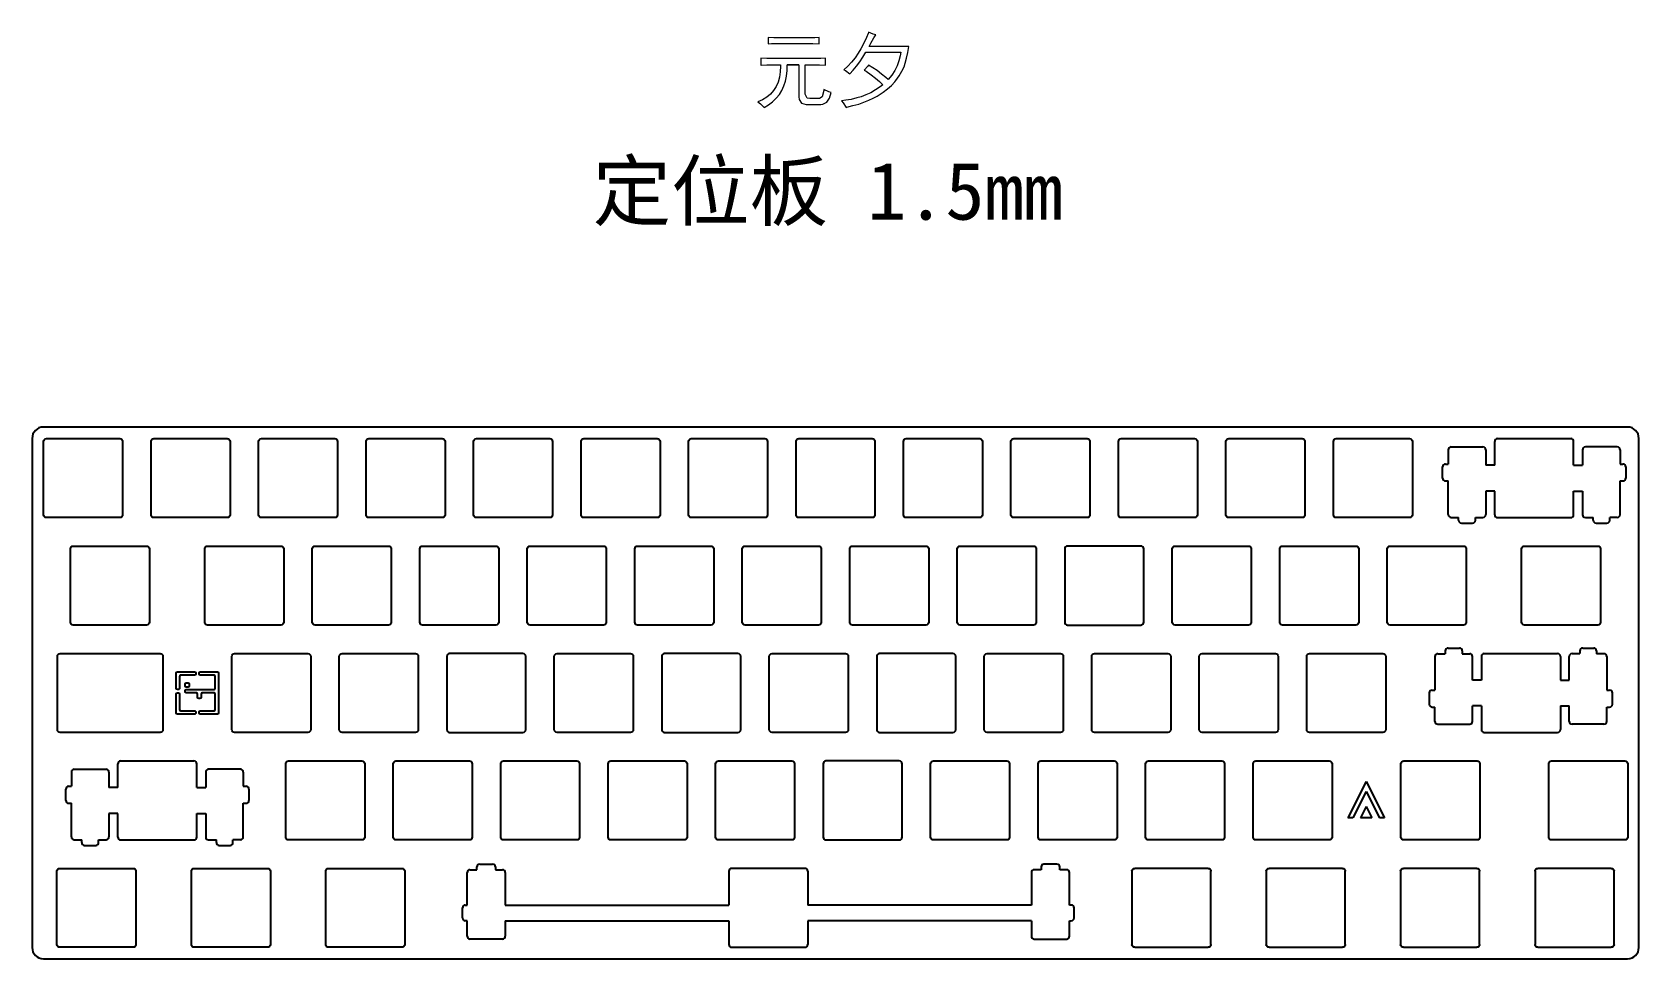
# Model space of a CAD drawing. Extents: x -142 to 142, y -447 to -283.
import ezdxf

# ---------------------------------------------------------------- set-up
doc = ezdxf.new("R2010")
doc.units = 0
doc.header["$MEASUREMENT"] = 0
doc.layers.get('0').update_dxf_attribs({"linetype": 'CONTINUOUS'})

msp = doc.modelspace()

# ---------------------------------------------------------------- linework, layer by layer
for p, q in [((140.38, -352.85), (-140.38, -352.85)), ((-142.38, -354.85), (-142.38, -445.15)), ((-140.35, -368.4), (-140.35, -355.4)), ((-139.85, -354.9), (-126.85, -354.9)), ((-126.35, -355.4), (-126.35, -368.4)), ((-121.3, -368.4), (-121.3, -355.4)), ((-120.8, -354.9), (-107.8, -354.9)), ((-107.3, -355.4), (-107.3, -368.4)), ((-102.25, -368.4), (-102.25, -355.4)), ((-101.75, -354.9), (-88.75, -354.9)), ((-88.25, -355.4), (-88.25, -368.4)), ((-83.2, -368.4), (-83.2, -355.4)), ((-82.7, -354.9), (-69.7, -354.9)), ((-69.2, -355.4), (-69.2, -368.4)), ((-64.15, -368.4), (-64.15, -355.4)), ((-63.65, -354.9), (-50.65, -354.9)), ((-50.15, -355.4), (-50.15, -368.4)), ((-45.1, -368.4), (-45.1, -355.4)), ((-44.6, -354.9), (-31.6, -354.9)), ((-31.1, -355.4), (-31.1, -368.4)), ((-26.05, -368.4), (-26.05, -355.4)), ((-25.55, -354.9), (-12.55, -354.9)), ((-12.05, -355.4), (-12.05, -368.4)), ((-7, -368.4), (-7, -355.4)), ((-6.5, -354.9), (6.5, -354.9)), ((7, -355.4), (7, -368.4)), ((12.05, -368.4), (12.05, -355.4)), ((12.55, -354.9), (25.55, -354.9)), ((26.05, -355.4), (26.05, -368.4)), ((31.1, -368.4), (31.1, -355.4)), ((31.6, -354.9), (44.6, -354.9)), ((45.1, -355.4), (45.1, -368.4)), ((50.15, -368.4), (50.15, -355.4)), ((50.65, -354.9), (63.65, -354.9)), ((64.15, -355.4), (64.15, -368.4)), ((69.2, -368.4), (69.2, -355.4)), ((69.7, -354.9), (82.7, -354.9)), ((83.2, -355.4), (83.2, -368.4)), ((88.25, -368.4), (88.25, -355.4)), ((88.75, -354.9), (101.75, -354.9)), ((102.25, -355.4), (102.25, -368.4)), ((116.82, -359.6), (116.82, -355.4)), ((117.32, -354.9), (130.32, -354.9)), ((130.82, -359.6), (130.82, -355.4)), ((142.38, -445.15), (142.38, -354.85)), ((108.6, -356.87), (108.6, -359.4)), ((109.1, -356.37), (114.75, -356.37)), ((115.25, -356.87), (115.25, -359.6)), ((132.4, -356.87), (132.4, -359.6)), ((138.55, -356.37), (132.9, -356.37)), ((139.05, -356.87), (139.05, -359.4)), ((107.6, -361.9), (107.6, -359.9)), ((108.1, -359.4), (108.6, -359.4)), ((116.82, -359.6), (115.25, -359.6)), ((130.82, -359.6), (132.4, -359.6)), ((139.05, -359.4), (139.55, -359.4)), ((140.05, -359.9), (140.05, -361.9)), ((108.1, -362.4), (108.6, -362.4)), ((108.6, -368.37), (108.6, -362.4)), ((116.82, -364.2), (115.25, -364.2)), ((115.25, -364.2), (115.25, -368.37)), ((116.82, -368.4), (116.82, -364.2)), ((130.82, -364.2), (132.4, -364.2)), ((130.82, -368.4), (130.82, -364.2)), ((132.4, -364.2), (132.4, -368.39)), ((139.05, -368.37), (139.05, -362.4)), ((139.05, -362.4), (139.55, -362.4)), ((-126.85, -368.9), (-139.85, -368.9)), ((-107.8, -368.9), (-120.8, -368.9)), ((-88.75, -368.9), (-101.75, -368.9)), ((-69.7, -368.9), (-82.7, -368.9)), ((-50.65, -368.9), (-63.65, -368.9)), ((-31.6, -368.9), (-44.6, -368.9)), ((-12.55, -368.9), (-25.55, -368.9)), ((6.5, -368.9), (-6.5, -368.9)), ((25.55, -368.9), (12.55, -368.9)), ((44.6, -368.9), (31.6, -368.9)), ((63.65, -368.9), (50.65, -368.9)), ((82.7, -368.9), (69.7, -368.9)), ((101.75, -368.9), (88.75, -368.9)), ((109.1, -368.87), (110.42, -368.87)), ((110.42, -369.37), (110.42, -368.87)), ((110.92, -369.87), (112.92, -369.87)), ((113.42, -368.87), (114.75, -368.87)), ((113.42, -369.37), (113.42, -368.87)), ((117.32, -368.9), (130.32, -368.9)), ((132.9, -368.89), (134.29, -368.89)), ((134.29, -369.37), (134.29, -368.89)), ((134.79, -369.87), (136.72, -369.87)), ((138.55, -368.87), (137.22, -368.87)), ((137.22, -369.37), (137.22, -368.87)), ((-135.59, -387.45), (-135.59, -374.45)), ((-135.09, -373.95), (-122.09, -373.95)), ((-121.59, -374.45), (-121.59, -387.45)), ((-111.78, -387.45), (-111.78, -374.45)), ((-111.28, -373.95), (-98.28, -373.95)), ((-97.78, -374.45), (-97.78, -387.45)), ((-92.72, -387.45), (-92.72, -374.45)), ((-92.22, -373.95), (-79.22, -373.95)), ((-78.72, -374.45), (-78.72, -387.45)), ((-73.68, -387.45), (-73.68, -374.45)), ((-73.18, -373.95), (-60.18, -373.95)), ((-59.68, -374.45), (-59.68, -387.45)), ((-54.63, -387.45), (-54.63, -374.45)), ((-54.13, -373.95), (-41.13, -373.95)), ((-40.63, -374.45), (-40.63, -387.45)), ((-35.58, -387.45), (-35.58, -374.45)), ((-35.08, -373.95), (-22.08, -373.95)), ((-21.58, -374.45), (-21.58, -387.45)), ((-16.53, -387.45), (-16.53, -374.45)), ((-16.03, -373.95), (-3.03, -373.95)), ((-2.53, -374.45), (-2.53, -387.45)), ((2.52, -387.45), (2.52, -374.45)), ((3.02, -373.95), (16.02, -373.95)), ((16.52, -374.45), (16.52, -387.45)), ((21.57, -387.45), (21.57, -374.45)), ((22.07, -373.95), (35.07, -373.95)), ((35.57, -374.45), (35.57, -387.45)), ((40.62, -374.45), (40.62, -387.45)), ((54.12, -373.95), (41.12, -373.95)), ((54.62, -387.45), (54.62, -374.45)), ((59.67, -387.45), (59.67, -374.45)), ((60.17, -373.95), (73.17, -373.95)), ((73.67, -374.45), (73.67, -387.45)), ((78.72, -387.45), (78.72, -374.45)), ((79.22, -373.95), (92.22, -373.95)), ((92.72, -374.45), (92.72, -387.45)), ((97.78, -387.45), (97.78, -374.45)), ((98.28, -373.95), (111.28, -373.95)), ((111.78, -374.45), (111.78, -387.45)), ((121.59, -387.45), (121.59, -374.45)), ((122.09, -373.95), (135.09, -373.95)), ((135.59, -374.45), (135.59, -387.45)), ((-122.09, -387.95), (-135.09, -387.95)), ((-98.28, -387.95), (-111.28, -387.95)), ((-79.22, -387.95), (-92.22, -387.95)), ((-60.18, -387.95), (-73.18, -387.95)), ((-41.13, -387.95), (-54.13, -387.95)), ((-22.08, -387.95), (-35.08, -387.95)), ((-3.03, -387.95), (-16.03, -387.95)), ((16.02, -387.95), (3.02, -387.95)), ((35.07, -387.95), (22.07, -387.95)), ((41.12, -387.95), (54.12, -387.95)), ((73.17, -387.95), (60.17, -387.95)), ((92.22, -387.95), (79.22, -387.95)), ((111.28, -387.95), (98.28, -387.95)), ((135.09, -387.95), (122.09, -387.95)), ((108.07, -392.53), (108.07, -393.03)), ((108.57, -392.03), (110.57, -392.03)), ((111.07, -392.53), (111.07, -393.03)), ((131.93, -392.53), (131.93, -393.01)), ((132.43, -392.03), (134.37, -392.03)), ((134.87, -392.53), (134.87, -393.03)), ((-137.89, -406.5), (-137.89, -393.5)), ((-137.39, -393), (-119.69, -393)), ((-119.19, -393.5), (-119.19, -406.5)), ((-106.99, -406.5), (-106.99, -393.5)), ((-106.49, -393), (-93.49, -393)), ((-92.99, -393.5), (-92.99, -406.5)), ((-87.94, -406.5), (-87.94, -393.5)), ((-87.44, -393), (-74.44, -393)), ((-73.94, -393.5), (-73.94, -406.5)), ((-68.89, -393.5), (-68.89, -406.5)), ((-55.39, -393), (-68.39, -393)), ((-54.89, -406.5), (-54.89, -393.5)), ((-49.84, -406.5), (-49.84, -393.5)), ((-49.34, -393), (-36.34, -393)), ((-35.84, -393.5), (-35.84, -406.5)), ((-30.79, -393.5), (-30.79, -406.5)), ((-17.29, -393), (-30.29, -393)), ((-16.79, -406.5), (-16.79, -393.5)), ((-11.74, -406.5), (-11.74, -393.5)), ((-11.24, -393), (1.76, -393)), ((2.26, -393.5), (2.26, -406.5)), ((7.31, -393.5), (7.31, -406.5)), ((20.81, -393), (7.81, -393)), ((21.31, -406.5), (21.31, -393.5)), ((26.36, -406.5), (26.36, -393.5)), ((26.86, -393), (39.86, -393)), ((40.36, -393.5), (40.36, -406.5)), ((45.41, -406.5), (45.41, -393.5)), ((45.91, -393), (58.91, -393)), ((59.41, -393.5), (59.41, -406.5)), ((64.46, -406.5), (64.46, -393.5)), ((64.96, -393), (77.96, -393)), ((78.46, -393.5), (78.46, -406.5)), ((83.51, -406.5), (83.51, -393.5)), ((84.01, -393), (97.01, -393)), ((97.51, -393.5), (97.51, -406.5)), ((106.24, -393.53), (106.24, -399.5)), ((106.74, -393.03), (108.07, -393.03)), ((111.07, -393.03), (112.39, -393.03)), ((112.89, -397.7), (112.89, -393.53)), ((114.47, -393.5), (114.47, -397.7)), ((114.97, -393), (127.97, -393)), ((128.47, -393.5), (128.47, -397.7)), ((130.04, -397.7), (130.04, -393.51)), ((130.54, -393.01), (131.93, -393.01)), ((136.19, -393.03), (134.87, -393.03)), ((136.69, -393.53), (136.69, -399.5)), ((-116.84, -399.2), (-116.84, -396.45)), ((-116.64, -396.25), (-113.59, -396.25)), ((-116.24, -397.05), (-116.24, -399.2)), ((-113.59, -396.85), (-116.04, -396.85)), ((-115.26, -398.74), (-115.26, -398.4)), ((-115.06, -398.2), (-114.75, -398.2)), ((-114.55, -398.4), (-114.55, -398.74)), ((-113.39, -396.45), (-113.39, -396.65)), ((-112.79, -396.65), (-112.79, -396.45)), ((-112.59, -396.25), (-109.54, -396.25)), ((-110.14, -396.85), (-112.59, -396.85)), ((-109.94, -399.2), (-109.94, -397.05)), ((-109.34, -396.45), (-109.34, -403.55)), ((114.47, -397.7), (112.89, -397.7)), ((128.47, -397.7), (130.04, -397.7)), ((-116.84, -403.55), (-116.84, -400.2)), ((-116.44, -399.4), (-116.64, -399.4)), ((-116.64, -400), (-116.44, -400)), ((-116.24, -400.2), (-116.24, -402.95)), ((-115.26, -399.8), (-115.26, -399.6)), ((-114.75, -398.94), (-115.06, -398.94)), ((-115.06, -399.4), (-110.14, -399.4)), ((-113.24, -400), (-115.06, -400)), ((-113.04, -400.79), (-113.04, -400.2)), ((-112.64, -400.99), (-112.84, -400.99)), ((-112.44, -400.2), (-112.44, -400.79)), ((-110.14, -400), (-112.24, -400)), ((-109.94, -402.95), (-109.94, -400.2)), ((105.24, -400), (105.24, -402)), ((105.74, -399.5), (106.24, -399.5)), ((136.69, -399.5), (137.19, -399.5)), ((137.69, -402), (137.69, -400)), ((-113.59, -403.75), (-116.64, -403.75)), ((-116.04, -403.15), (-113.59, -403.15)), ((-113.39, -403.35), (-113.39, -403.55)), ((-112.79, -403.55), (-112.79, -403.35)), ((-112.59, -403.15), (-110.14, -403.15)), ((-109.54, -403.75), (-112.59, -403.75)), ((105.74, -402.5), (106.24, -402.5)), ((106.24, -405.03), (106.24, -402.5)), ((114.47, -402.3), (112.89, -402.3)), ((112.89, -405.03), (112.89, -402.3)), ((114.47, -402.3), (114.47, -406.5)), ((128.47, -402.3), (130.04, -402.3)), ((128.47, -402.3), (128.47, -406.5)), ((130.04, -405.03), (130.04, -402.3)), ((136.69, -405.03), (136.69, -402.5)), ((136.69, -402.5), (137.19, -402.5)), ((-119.69, -407), (-137.39, -407)), ((-93.49, -407), (-106.49, -407)), ((-74.44, -407), (-87.44, -407)), ((-68.39, -407), (-55.39, -407)), ((-36.34, -407), (-49.34, -407)), ((-30.29, -407), (-17.29, -407)), ((1.76, -407), (-11.24, -407)), ((7.81, -407), (20.81, -407)), ((39.86, -407), (26.86, -407)), ((58.91, -407), (45.91, -407)), ((77.96, -407), (64.96, -407)), ((97.01, -407), (84.01, -407)), ((106.74, -405.53), (112.39, -405.53)), ((114.97, -407), (127.97, -407)), ((136.19, -405.53), (130.54, -405.53)), ((-127.19, -416.75), (-127.19, -412.55)), ((-126.69, -412.05), (-113.69, -412.05)), ((-113.19, -416.75), (-113.19, -412.55)), ((-97.44, -425.55), (-97.44, -412.55)), ((-96.94, -412.05), (-83.94, -412.05)), ((-83.44, -412.55), (-83.44, -425.55)), ((-78.39, -425.55), (-78.39, -412.55)), ((-77.89, -412.05), (-64.89, -412.05)), ((-64.39, -412.55), (-64.39, -425.55)), ((-59.34, -425.55), (-59.34, -412.55)), ((-58.84, -412.05), (-45.84, -412.05)), ((-45.34, -412.55), (-45.34, -425.55)), ((-40.29, -425.55), (-40.29, -412.55)), ((-39.79, -412.05), (-26.79, -412.05)), ((-26.29, -412.55), (-26.29, -425.55)), ((-21.24, -425.55), (-21.24, -412.55)), ((-20.74, -412.05), (-7.74, -412.05)), ((-7.24, -412.55), (-7.24, -425.55)), ((-2.19, -412.55), (-2.19, -425.55)), ((11.31, -412.05), (-1.69, -412.05)), ((11.81, -425.55), (11.81, -412.55)), ((16.86, -425.55), (16.86, -412.55)), ((17.36, -412.05), (30.36, -412.05)), ((30.86, -412.55), (30.86, -425.55)), ((35.91, -425.55), (35.91, -412.55)), ((36.41, -412.05), (49.41, -412.05)), ((49.91, -412.55), (49.91, -425.55)), ((54.96, -425.55), (54.96, -412.55)), ((55.46, -412.05), (68.46, -412.05)), ((68.96, -412.55), (68.96, -425.55)), ((74.01, -425.55), (74.01, -412.55)), ((74.51, -412.05), (87.51, -412.05)), ((88.01, -412.55), (88.01, -425.55)), ((100.21, -425.55), (100.21, -412.55)), ((100.71, -412.05), (113.71, -412.05)), ((114.21, -412.55), (114.21, -425.55)), ((126.4, -425.55), (126.4, -412.55)), ((126.9, -412.05), (139.9, -412.05)), ((140.4, -412.55), (140.4, -425.55)), ((-135.41, -414.02), (-135.41, -416.55)), ((-134.91, -413.52), (-129.26, -413.52)), ((-128.76, -414.02), (-128.76, -416.75)), ((-111.61, -414.02), (-111.61, -416.75)), ((-105.46, -413.52), (-111.11, -413.52)), ((-104.96, -414.02), (-104.96, -416.55)), ((94.04, -415.71), (90.79, -422.13)), ((94.04, -415.71), (97.29, -422.13)), ((-136.41, -419.05), (-136.41, -417.05)), ((-135.91, -416.55), (-135.41, -416.55)), ((-127.19, -416.75), (-128.76, -416.75)), ((-113.19, -416.75), (-111.61, -416.75)), ((-104.96, -416.55), (-104.46, -416.55)), ((-103.96, -417.05), (-103.96, -419.05)), ((94.04, -417.48), (91.68, -422.13)), ((94.04, -417.48), (96.39, -422.13)), ((-135.91, -419.55), (-135.41, -419.55)), ((-135.41, -425.52), (-135.41, -419.55)), ((-127.19, -421.35), (-128.76, -421.35)), ((-128.76, -421.35), (-128.76, -425.52)), ((-127.19, -425.55), (-127.19, -421.35)), ((-113.19, -421.35), (-111.61, -421.35)), ((-113.19, -425.55), (-113.19, -421.35)), ((-111.61, -421.35), (-111.61, -425.54)), ((-104.96, -425.52), (-104.96, -419.55)), ((-104.96, -419.55), (-104.46, -419.55)), ((94.04, -420.14), (93.03, -422.13)), ((94.04, -420.14), (95.05, -422.13)), ((91.68, -422.13), (90.79, -422.13)), ((95.05, -422.13), (93.03, -422.13)), ((97.29, -422.13), (96.39, -422.13)), ((-134.91, -426.02), (-133.59, -426.02)), ((-133.59, -426.52), (-133.59, -426.02)), ((-133.09, -427.02), (-131.09, -427.02)), ((-130.59, -426.02), (-129.26, -426.02)), ((-130.59, -426.52), (-130.59, -426.02)), ((-126.69, -426.05), (-113.69, -426.05)), ((-111.11, -426.04), (-109.73, -426.04)), ((-109.73, -426.52), (-109.73, -426.04)), ((-109.23, -427.02), (-107.29, -427.02)), ((-105.46, -426.02), (-106.79, -426.02)), ((-106.79, -426.52), (-106.79, -426.02)), ((-83.94, -426.05), (-96.94, -426.05)), ((-64.89, -426.05), (-77.89, -426.05)), ((-45.84, -426.05), (-58.84, -426.05)), ((-26.79, -426.05), (-39.79, -426.05)), ((-7.74, -426.05), (-20.74, -426.05)), ((-1.69, -426.05), (11.31, -426.05)), ((30.36, -426.05), (17.36, -426.05)), ((49.41, -426.05), (36.41, -426.05)), ((68.46, -426.05), (55.46, -426.05)), ((87.51, -426.05), (74.51, -426.05)), ((113.71, -426.05), (100.71, -426.05)), ((139.9, -426.05), (126.9, -426.05)), ((-137.97, -444.6), (-137.97, -431.6)), ((-137.47, -431.1), (-124.47, -431.1)), ((-123.97, -431.6), (-123.97, -444.6)), ((-114.16, -444.6), (-114.16, -431.6)), ((-113.66, -431.1), (-100.66, -431.1)), ((-100.16, -431.6), (-100.16, -444.6)), ((-90.34, -444.6), (-90.34, -431.6)), ((-89.84, -431.1), (-76.84, -431.1)), ((-76.34, -431.6), (-76.34, -444.6)), ((52.53, -431.6), (52.53, -444.6)), ((66.03, -431.1), (53.03, -431.1)), ((66.53, -444.6), (66.53, -431.6)), ((76.34, -431.6), (76.34, -444.6)), ((89.84, -431.1), (76.84, -431.1)), ((90.34, -444.6), (90.34, -431.6)), ((100.16, -431.6), (100.16, -444.6)), ((113.66, -431.1), (100.66, -431.1)), ((114.16, -444.6), (114.16, -431.6)), ((123.97, -431.6), (123.97, -444.6)), ((137.47, -431.1), (124.47, -431.1)), ((137.97, -444.6), (137.97, -431.6)), ((-58.53, -437.6), (-18.91, -437.6)), ((34.72, -437.6), (-4.91, -437.6)), ((-58.53, -440.4), (-18.91, -440.4)), ((34.72, -440.4), (-4.91, -440.4)), ((-124.47, -445.1), (-137.47, -445.1)), ((-100.66, -445.1), (-113.66, -445.1)), ((-76.84, -445.1), (-89.84, -445.1)), ((53.03, -445.1), (66.03, -445.1)), ((76.84, -445.1), (89.84, -445.1)), ((100.66, -445.1), (113.66, -445.1)), ((124.47, -445.1), (137.47, -445.1)), ((-140.38, -447.15), (140.38, -447.15))]:
    msp.add_line(p, q)
at = {"color": 0}
for p, q in [((-65.28, -437.6), (-65.28, -431.83)), ((-64.78, -431.33), (-63.56, -431.33)), ((-63.56, -431.33), (-63.56, -430.85)), ((-63.06, -430.35), (-60.76, -430.35)), ((-60.26, -430.85), (-60.26, -431.33)), ((-60.26, -431.33), (-59.03, -431.33)), ((-58.53, -431.83), (-58.53, -437.6)), ((-18.91, -431.6), (-18.91, -437.6)), ((-5.41, -431.1), (-18.41, -431.1)), ((-4.91, -431.6), (-4.91, -437.6)), ((34.72, -431.83), (34.72, -437.6)), ((36.44, -431.33), (35.22, -431.33)), ((36.44, -430.85), (36.44, -431.33)), ((39.24, -430.35), (36.94, -430.35)), ((39.74, -431.33), (39.74, -430.85)), ((40.97, -431.33), (39.74, -431.33)), ((41.47, -437.6), (41.47, -431.83)), ((-66.11, -439.9), (-66.11, -438.1)), ((-65.61, -437.6), (-65.28, -437.6)), ((41.79, -437.6), (41.47, -437.6)), ((42.29, -439.9), (42.29, -438.1)), ((-65.28, -440.4), (-65.61, -440.4)), ((-65.28, -443.13), (-65.28, -440.4)), ((-58.53, -440.4), (-58.53, -443.13)), ((-18.91, -440.4), (-18.91, -444.6)), ((-4.91, -440.4), (-4.91, -444.6)), ((34.72, -440.4), (34.72, -443.13)), ((41.47, -443.13), (41.47, -440.4)), ((41.47, -440.4), (41.79, -440.4)), ((-59.03, -443.63), (-64.78, -443.63)), ((35.22, -443.63), (40.97, -443.63)), ((-18.41, -445.1), (-5.41, -445.1))]:
    msp.add_line(p, q, dxfattribs=at)
at = {"color": 7, "lineweight": 0}
for points in [[(-10.46, -283.85), (-10.94, -283.83), (-11.94, -283.78)], [(-11.94, -283.78), (-11.94, -284.87), (-11.33, -284.83), (-10.41, -284.82), (-4.52, -284.82)], [(-2.9, -283.78), (-3.68, -283.81), (-4.52, -283.85), (-10.46, -283.85)], [(-4.52, -284.82), (-3.99, -284.82), (-2.9, -284.87), (-2.9, -283.78)], [(5.85, -282.81), (5.78, -283.04), (5.5, -283.76), (5.07, -284.67), (4.48, -285.79)], [(10.67, -291.39), (11.26, -290.58), (11.74, -289.76), (12.14, -288.94), (12.37, -288.29), (12.61, -287.4), (12.83, -286.43), (12.99, -285.38), (5.96, -285.38), (6.26, -284.77), (6.78, -283.83), (7.16, -283.32), (6.67, -283.2), (5.85, -282.81)], [(-11.27, -287.5), (-11.27, -287.5), (-12.19, -287.49), (-13.21, -287.45)], [(-13.21, -287.45), (-13.21, -288.66), (-13.2, -288.66), (-12.17, -288.61), (-11.27, -288.59), (-9.77, -288.59)], [(-1.76, -287.45), (-2.6, -287.49), (-3.48, -287.5), (-11.27, -287.5)], [(-3.48, -288.59), (-2.82, -288.61), (-1.76, -288.66), (-1.76, -287.45)], [(4.48, -285.79), (4, -286.56), (3.46, -287.36), (2.86, -288.11), (2.2, -288.82), (1.5, -289.51), (1.76, -289.63), (2.53, -290.19), (3.13, -289.55), (3.72, -288.82), (4.3, -288.06), (4.86, -287.24), (5.38, -286.37), (11.58, -286.37)], [(11.58, -286.37), (11.48, -287.01), (11.25, -287.9), (10.93, -288.77), (10.51, -289.61), (9.96, -290.44), (9.34, -291.23)], [(-9.77, -288.59), (-9.77, -288.84), (-9.8, -289.88), (-9.93, -290.81), (-10.16, -291.69), (-10.51, -292.48), (-10.96, -293.19), (-11.5, -293.8), (-12.16, -294.34), (-12.92, -294.8), (-13.79, -295.18), (-13.29, -295.52), (-12.64, -296.15), (-11.88, -295.69), (-11.14, -295.15), (-10.49, -294.54), (-9.95, -293.88), (-9.49, -293.14), (-9.13, -292.35), (-8.85, -291.51), (-8.67, -290.6), (-8.57, -289.63), (-8.57, -288.59), (-6.51, -288.59)], [(-8.57, -288.59), (-6.51, -288.59), (-6.51, -294.26), (-6.46, -294.77)], [(-8.57, -288.59), (-6.51, -288.59), (-6.51, -294.26), (-6.46, -294.77)], [(-6.51, -288.59), (-8.57, -288.59), (-8.57, -288.59)], [(-8.57, -288.59), (-6.51, -288.59)], [(-4.52, -294.6), (-5.01, -294.5), (-5.37, -293.8), (-5.37, -288.59)], [(-4.52, -294.6), (-5.01, -294.5), (-5.37, -293.8), (-5.37, -288.59)], [(-5.37, -288.59), (-3.48, -288.59)], [(5.85, -288.66), (5.73, -288.82), (5.1, -289.56), (5.42, -289.76), (6.31, -290.37), (7.1, -290.96), (7.79, -291.56), (8.37, -292.15), (7.9, -292.51), (7.08, -293.07), (6.26, -293.55), (5.4, -293.94), (4.53, -294.26), (3.77, -294.49), (2.76, -294.73), (1.86, -294.9), (1.04, -295), (1.38, -295.36), (1.89, -296.15), (1.99, -296.13), (3.09, -295.85), (4.12, -295.56), (5.05, -295.23), (5.91, -294.9), (6.7, -294.54), (7.39, -294.14), (7.56, -294.06), (8.45, -293.48), (9.22, -292.89), (9.91, -292.28), (10.49, -291.62), (10.67, -291.39)], [(9.34, -291.23), (8.94, -290.88), (8.13, -290.24), (7.36, -289.64), (6.6, -289.12), (5.85, -288.66)], [(-6.46, -294.77), (-6.05, -295.41), (-5.19, -295.64), (-2.57, -295.64), (-2.26, -295.59), (-1.55, -295.23), (-1.07, -294.54), (-0.79, -293.52), (-1.17, -293.42), (-2.04, -293)], [(-2.04, -293), (-2.08, -293.19), (-2.39, -294.26), (-2.85, -294.6), (-4.52, -294.6)]]:
    msp.add_lwpolyline(points, dxfattribs=at)
for centre, radius, start, end in [((-140.38, -354.85), 2, 90, 180), ((140.38, -354.85), 2, 0, 90), ((117.32, -355.4), 0.5, 90, 180), ((130.32, -355.4), 0.5, 360, 90), ((109.1, -356.87), 0.5, 90, 180), ((114.75, -356.87), 0.5, 0, 90), ((132.9, -356.87), 0.5, 90, 180), ((138.55, -356.87), 0.5, 0, 90), ((108.1, -359.9), 0.5, 90, 180), ((139.55, -359.9), 0.5, 0, 90), ((108.1, -361.9), 0.5, 180, 270), ((139.55, -361.9), 0.5, 270, 0), ((109.1, -368.37), 0.5, 180, 270), ((110.92, -369.37), 0.5, 180, 270), ((112.92, -369.37), 0.5, 270, 0), ((114.75, -368.37), 0.5, 270, 0), ((117.32, -368.4), 0.5, 180, 270), ((130.32, -368.4), 0.5, 270, 0), ((132.9, -368.39), 0.5, 180, 270), ((134.79, -369.37), 0.5, 180, 270), ((136.72, -369.37), 0.5, 270, 0), ((138.55, -368.37), 0.5, 270, 0), ((41.12, -374.45), 0.5, 90, 180), ((54.12, -374.45), 0.5, 0, 90), ((41.12, -387.45), 0.5, 180, 270), ((54.12, -387.45), 0.5, 270, 0), ((108.57, -392.53), 0.5, 90, 180), ((110.57, -392.53), 0.5, 0, 90), ((132.43, -392.53), 0.5, 90, 180), ((134.37, -392.53), 0.5, 0, 90), ((-68.39, -393.5), 0.5, 90, 180), ((-55.39, -393.5), 0.5, 0, 90), ((-30.29, -393.5), 0.5, 90, 180), ((-17.29, -393.5), 0.5, 0, 90), ((7.81, -393.5), 0.5, 90, 180), ((20.81, -393.5), 0.5, 0, 90), ((106.74, -393.53), 0.5, 90, 180), ((112.39, -393.53), 0.5, 0, 90), ((114.97, -393.5), 0.5, 90, 180), ((127.97, -393.5), 0.5, 0, 90), ((130.54, -393.51), 0.5, 90, 180), ((136.19, -393.53), 0.5, 0, 90), ((-116.04, -397.05), 0.2, 90, 180.0088), ((-110.14, -397.05), 0.2, 0, 90), ((-113.24, -400.2), 0.2, 0, 90), ((-112.24, -400.2), 0.2, 90, 180), ((-110.14, -399.2), 0.2, 270, 0), ((-110.14, -400.2), 0.2, 0, 89.9978), ((105.74, -400), 0.5, 90, 180), ((137.19, -400), 0.5, 360, 90), ((-116.04, -402.95), 0.2, 180, 270), ((-110.14, -402.95), 0.2, 270, 0), ((105.74, -402), 0.5, 180, 270), ((137.19, -402), 0.5, 270, 360), ((-68.39, -406.5), 0.5, 180, 270), ((-55.39, -406.5), 0.5, 270, 0), ((-30.29, -406.5), 0.5, 180, 270.0002), ((-17.29, -406.5), 0.5, 270, 0), ((7.81, -406.5), 0.5, 180, 270), ((20.81, -406.5), 0.5, 270, 0), ((106.74, -405.03), 0.5, 180, 270), ((112.39, -405.03), 0.5, 270, 0), ((114.97, -406.5), 0.5, 180, 270), ((127.97, -406.5), 0.5, 270, 0), ((130.54, -405.03), 0.5, 180, 270), ((136.19, -405.03), 0.5, 270, 360), ((-126.69, -412.55), 0.5, 90, 180), ((-113.69, -412.55), 0.5, 360, 90), ((-1.69, -412.55), 0.5, 90, 180), ((11.31, -412.55), 0.5, 0, 90), ((-134.91, -414.02), 0.5, 90, 180), ((-129.26, -414.02), 0.5, 0, 90), ((-111.11, -414.02), 0.5, 90, 180), ((-105.46, -414.02), 0.5, 0, 90), ((-135.91, -417.05), 0.5, 90, 180), ((-104.46, -417.05), 0.5, 0, 90), ((-135.91, -419.05), 0.5, 180, 270), ((-104.46, -419.05), 0.5, 270, 0), ((-134.91, -425.52), 0.5, 180, 270), ((-133.09, -426.52), 0.5, 180, 270), ((-131.09, -426.52), 0.5, 270, 0), ((-129.26, -425.52), 0.5, 270, 0), ((-126.69, -425.55), 0.5, 180, 270), ((-113.69, -425.55), 0.5, 270, 0), ((-111.11, -425.54), 0.5, 180, 270), ((-109.23, -426.52), 0.5, 180, 270), ((-107.29, -426.52), 0.5, 270, 0), ((-105.46, -425.52), 0.5, 270, 0), ((-1.69, -425.55), 0.5, 180, 270), ((11.31, -425.55), 0.5, 270, 0), ((-140.38, -445.15), 2, 180, 270), ((140.38, -445.15), 2, 270, 0)]:
    msp.add_arc(centre, radius, start, end)
at = {"extrusion": (0, 0, -1)}
for centre, radius, start, end in [((139.85, -355.4), 0.5, 0, 90), ((126.85, -355.4), 0.5, 90, 180), ((120.8, -355.4), 0.5, 0, 90), ((107.8, -355.4), 0.5, 90, 180), ((101.75, -355.4), 0.5, 0, 90), ((88.75, -355.4), 0.5, 90, 180), ((82.7, -355.4), 0.5, 0, 90), ((69.7, -355.4), 0.5, 90, 180), ((63.65, -355.4), 0.5, 0, 89.9996), ((50.65, -355.4), 0.5, 90, 180), ((44.6, -355.4), 0.5, 0, 90), ((31.6, -355.4), 0.5, 90, 180), ((25.55, -355.4), 0.5, 0, 90), ((12.55, -355.4), 0.5, 90, 180), ((6.5, -355.4), 0.5, 0, 90), ((-6.5, -355.4), 0.5, 90, 180), ((-12.55, -355.4), 0.5, 0, 90), ((-25.55, -355.4), 0.5, 90, 180), ((-31.6, -355.4), 0.5, 0, 90), ((-44.6, -355.4), 0.5, 90, 180), ((-50.65, -355.4), 0.5, 0, 90), ((-63.65, -355.4), 0.5, 90, 180), ((-69.7, -355.4), 0.5, 0, 90), ((-82.7, -355.4), 0.5, 90, 180), ((-88.75, -355.4), 0.5, 0, 90), ((-101.75, -355.4), 0.5, 90, 180), ((139.85, -368.4), 0.5, 270, 0), ((126.85, -368.4), 0.5, 180, 270), ((120.8, -368.4), 0.5, 270, 0), ((107.8, -368.4), 0.5, 180, 270), ((101.75, -368.4), 0.5, 270, 0), ((88.75, -368.4), 0.5, 180, 270), ((82.7, -368.4), 0.5, 270, 0), ((69.7, -368.4), 0.5, 180, 270), ((63.65, -368.4), 0.5, 270, 0), ((50.65, -368.4), 0.5, 180, 270), ((44.6, -368.4), 0.5, 270, 0), ((31.6, -368.4), 0.5, 180, 270), ((25.55, -368.4), 0.5, 270, 0), ((12.55, -368.4), 0.5, 180, 270), ((6.5, -368.4), 0.5, 270, 0), ((-6.5, -368.4), 0.5, 180, 270), ((-12.55, -368.4), 0.5, 270, 0), ((-25.55, -368.4), 0.5, 180, 270), ((-31.6, -368.4), 0.5, 270, 0), ((-44.6, -368.4), 0.5, 180, 270), ((-50.65, -368.4), 0.5, 270, 0), ((-63.65, -368.4), 0.5, 180, 269.9996), ((-69.7, -368.4), 0.5, 270, 0), ((-82.7, -368.4), 0.5, 180, 270), ((-88.75, -368.4), 0.5, 270, 0), ((-101.75, -368.4), 0.5, 180, 270), ((135.09, -374.45), 0.5, 0, 90), ((122.09, -374.45), 0.5, 90, 180), ((111.28, -374.45), 0.5, 0, 90), ((98.28, -374.45), 0.5, 90, 180), ((92.22, -374.45), 0.5, 0, 90), ((79.22, -374.45), 0.5, 90, 180), ((73.17, -374.45), 0.5, 0, 90), ((60.17, -374.45), 0.5, 90, 180), ((54.12, -374.45), 0.5, 0, 90), ((41.12, -374.45), 0.5, 90, 180), ((35.07, -374.45), 0.5, 0, 90), ((22.07, -374.45), 0.5, 90, 180), ((16.02, -374.45), 0.5, 0, 90), ((3.02, -374.45), 0.5, 90, 180), ((-3.03, -374.45), 0.5, 0, 90), ((-16.03, -374.45), 0.5, 90, 180), ((-22.08, -374.45), 0.5, 0, 90), ((-35.08, -374.45), 0.5, 90, 180), ((-60.18, -374.45), 0.5, 0, 90), ((-73.18, -374.45), 0.5, 90, 180), ((-79.22, -374.45), 0.5, 0, 90), ((-92.22, -374.45), 0.5, 90, 180), ((-98.28, -374.45), 0.5, 0, 90), ((-111.28, -374.45), 0.5, 90, 180), ((-122.09, -374.45), 0.5, 0, 90), ((-135.09, -374.45), 0.5, 90, 180), ((135.09, -387.45), 0.5, 270, 0), ((122.09, -387.45), 0.5, 180, 270), ((111.28, -387.45), 0.5, 270, 0), ((98.28, -387.45), 0.5, 180, 270), ((92.22, -387.45), 0.5, 270, 0), ((79.22, -387.45), 0.5, 180, 270), ((73.17, -387.45), 0.5, 270, 0), ((60.17, -387.45), 0.5, 180, 270), ((54.12, -387.45), 0.5, 270, 0), ((41.12, -387.45), 0.5, 180, 270), ((35.07, -387.45), 0.5, 270, 0), ((22.07, -387.45), 0.5, 180, 270), ((16.02, -387.45), 0.5, 270, 0), ((3.02, -387.45), 0.5, 180, 270), ((-3.03, -387.45), 0.5, 270, 0), ((-16.03, -387.45), 0.5, 180, 270), ((-22.08, -387.45), 0.5, 270, 0), ((-35.08, -387.45), 0.5, 180, 270), ((-60.18, -387.45), 0.5, 270, 0), ((-73.18, -387.45), 0.5, 180, 270), ((-79.22, -387.45), 0.5, 270, 0), ((-92.22, -387.45), 0.5, 180, 270), ((-98.28, -387.45), 0.5, 270, 0), ((-111.28, -387.45), 0.5, 180, 270), ((-122.09, -387.45), 0.5, 270, 0), ((-135.09, -387.45), 0.5, 180, 270), ((137.39, -393.5), 0.5, 0, 90.0009), ((119.69, -393.5), 0.5, 90, 180), ((106.49, -393.5), 0.5, 0, 90), ((93.49, -393.5), 0.5, 90, 180), ((87.44, -393.5), 0.5, 0, 90), ((74.44, -393.5), 0.5, 90, 180), ((49.34, -393.5), 0.5, 0, 90), ((36.34, -393.5), 0.5, 90, 180), ((11.24, -393.5), 0.5, 0, 90), ((-1.76, -393.5), 0.5, 90, 180), ((-26.86, -393.5), 0.5, 0, 90), ((-39.86, -393.5), 0.5, 90, 180), ((-45.91, -393.5), 0.5, 0, 90), ((-58.91, -393.5), 0.5, 90, 180), ((-64.96, -393.5), 0.5, 0, 90), ((-77.96, -393.5), 0.5, 90, 180), ((-84.01, -393.5), 0.5, 0, 90), ((-97.01, -393.5), 0.5, 90, 180), ((116.64, -396.45), 0.2, 0, 90), ((115.06, -398.4), 0.2, 0, 90), ((114.75, -398.4), 0.2, 90, 180), ((113.59, -396.45), 0.2, 90, 180), ((113.59, -396.65), 0.2, 180, 270), ((112.59, -396.45), 0.2, 0, 90), ((112.59, -396.65), 0.2, 270, 0), ((109.54, -396.45), 0.2, 90, 180), ((116.64, -399.2), 0.2, 270.0044, 359.9913), ((116.64, -400.2), 0.2, 0, 90), ((116.44, -399.2), 0.2, 180, 270.0044), ((116.44, -400.2), 0.2, 90, 180), ((115.06, -398.74), 0.2, 270, 0), ((115.06, -399.6), 0.2, 0, 90), ((115.06, -399.8), 0.2, 270, 0), ((114.75, -398.74), 0.2, 180, 270), ((112.84, -400.79), 0.2, 270, 359.9913), ((112.64, -400.79), 0.2, 180, 269.9978), ((116.64, -403.55), 0.2, 270, 0), ((113.59, -403.35), 0.2, 89.9978, 180), ((113.59, -403.55), 0.2, 180, 270.0022), ((112.59, -403.35), 0.2, 0, 90), ((112.59, -403.55), 0.2, 270, 0), ((109.54, -403.55), 0.2, 180, 270), ((137.39, -406.5), 0.5, 270, 0), ((119.69, -406.5), 0.5, 180, 270), ((106.49, -406.5), 0.5, 270, 0), ((93.49, -406.5), 0.5, 180, 270), ((87.44, -406.5), 0.5, 270, 0), ((74.44, -406.5), 0.5, 180, 270), ((49.34, -406.5), 0.5, 270, 0), ((36.34, -406.5), 0.5, 180, 270), ((11.24, -406.5), 0.5, 270, 0), ((-1.76, -406.5), 0.5, 180, 270), ((-26.86, -406.5), 0.5, 270, 0), ((-39.86, -406.5), 0.5, 180, 270), ((-45.91, -406.5), 0.5, 270, 0), ((-58.91, -406.5), 0.5, 180, 270), ((-64.96, -406.5), 0.5, 270, 0), ((-77.96, -406.5), 0.5, 180, 270), ((-84.01, -406.5), 0.5, 270, 0), ((-97.01, -406.5), 0.5, 180, 270), ((96.94, -412.55), 0.5, 0, 90), ((83.94, -412.55), 0.5, 90, 180), ((77.89, -412.55), 0.5, 0, 90), ((64.89, -412.55), 0.5, 90, 180), ((58.84, -412.55), 0.5, 0, 90), ((45.84, -412.55), 0.5, 90, 180), ((39.79, -412.55), 0.5, 0, 90), ((26.79, -412.55), 0.5, 90, 180), ((20.74, -412.55), 0.5, 0, 90), ((7.74, -412.55), 0.5, 90, 180), ((-17.36, -412.55), 0.5, 0, 90), ((-30.36, -412.55), 0.5, 90, 180), ((-36.41, -412.55), 0.5, 0, 90), ((-49.41, -412.55), 0.5, 90, 180), ((-55.46, -412.55), 0.5, 0, 90), ((-68.46, -412.55), 0.5, 90, 180), ((-74.51, -412.55), 0.5, 0, 90), ((-87.51, -412.55), 0.5, 90, 180), ((-100.71, -412.55), 0.5, 0, 90), ((-113.71, -412.55), 0.5, 90, 180), ((-126.9, -412.55), 0.5, 0, 90), ((-139.9, -412.55), 0.5, 90, 180), ((96.94, -425.55), 0.5, 270, 0), ((83.94, -425.55), 0.5, 180, 270), ((77.89, -425.55), 0.5, 270, 0), ((64.89, -425.55), 0.5, 180, 270), ((58.84, -425.55), 0.5, 270, 0), ((45.84, -425.55), 0.5, 180, 270), ((39.79, -425.55), 0.5, 270, 0), ((26.79, -425.55), 0.5, 180, 270), ((20.74, -425.55), 0.5, 270, 0), ((7.74, -425.55), 0.5, 180, 270), ((-17.36, -425.55), 0.5, 270, 0), ((-30.36, -425.55), 0.5, 180, 270), ((-36.41, -425.55), 0.5, 270, 0), ((-49.41, -425.55), 0.5, 180, 270), ((-55.46, -425.55), 0.5, 270, 0), ((-68.46, -425.55), 0.5, 180, 270), ((-74.51, -425.55), 0.5, 270, 0), ((-87.51, -425.55), 0.5, 180, 270), ((-100.71, -425.55), 0.5, 270, 0), ((-113.71, -425.55), 0.5, 180, 270), ((-126.9, -425.55), 0.5, 270, 0), ((-139.9, -425.55), 0.5, 180, 270), ((137.47, -431.6), 0.5, 0, 90), ((124.47, -431.6), 0.5, 90, 180), ((113.66, -431.6), 0.5, 0, 90), ((100.66, -431.6), 0.5, 90, 180), ((89.84, -431.6), 0.5, 0, 90), ((76.84, -431.6), 0.5, 90, 180), ((-53.03, -431.6), 0.5, 0, 90), ((-66.03, -431.6), 0.5, 90, 180), ((-76.84, -431.6), 0.5, 0, 90), ((-89.84, -431.6), 0.5, 90, 180), ((-100.66, -431.6), 0.5, 0, 90), ((-113.66, -431.6), 0.5, 90, 180), ((-124.47, -431.6), 0.5, 0, 90), ((-137.47, -431.6), 0.5, 90, 180), ((137.47, -444.6), 0.5, 270, 0), ((124.47, -444.6), 0.5, 180, 270), ((113.66, -444.6), 0.5, 270, 0), ((100.66, -444.6), 0.5, 180, 270), ((89.84, -444.6), 0.5, 270, 0), ((76.84, -444.6), 0.5, 180, 270), ((-53.03, -444.6), 0.5, 270, 0), ((-66.03, -444.6), 0.5, 180, 270), ((-76.84, -444.6), 0.5, 270, 0), ((-89.84, -444.6), 0.5, 180, 270), ((-100.66, -444.6), 0.5, 270, 0), ((-113.66, -444.6), 0.5, 180, 270), ((-124.47, -444.6), 0.5, 270, 0), ((-137.47, -444.6), 0.5, 180, 270)]:
    msp.add_arc(centre, radius, start, end, dxfattribs=at)
at = {"color": 0}
for centre, start, end in [((-64.78, -431.83), 90, 180), ((-63.06, -430.85), 90, 180), ((-60.76, -430.85), 0, 90), ((-59.03, -431.83), 0, 90), ((-18.41, -431.6), 90, 180), ((-5.41, -431.6), 0, 90), ((35.22, -431.83), 90, 180), ((36.94, -430.85), 90, 180), ((39.24, -430.85), 0, 90), ((40.97, -431.83), 0, 90), ((-65.61, -438.1), 90, 180), ((41.79, -438.1), 0, 90), ((-65.61, -439.9), 180, 270), ((41.79, -439.9), 270, 0), ((-64.78, -443.13), 180, 270), ((-59.03, -443.13), 270, 0), ((35.22, -443.13), 180, 270), ((40.97, -443.13), 270, 0), ((-18.41, -444.6), 180, 270), ((-5.41, -444.6), 270, 0)]:
    msp.add_arc(centre, 0.5, start, end, dxfattribs=at)

# ---------------------------------------------------------------- texts
at = {"insert": (-43.03, -305.87), "char_height": 10.1924, "width": 4090.9322, "attachment_point": 1}
msp.add_mtext('{\\fSimHei|b0|i0|c134|p49;定位板 1.5mm}', dxfattribs=at)

doc.saveas('drawing.dxf')
